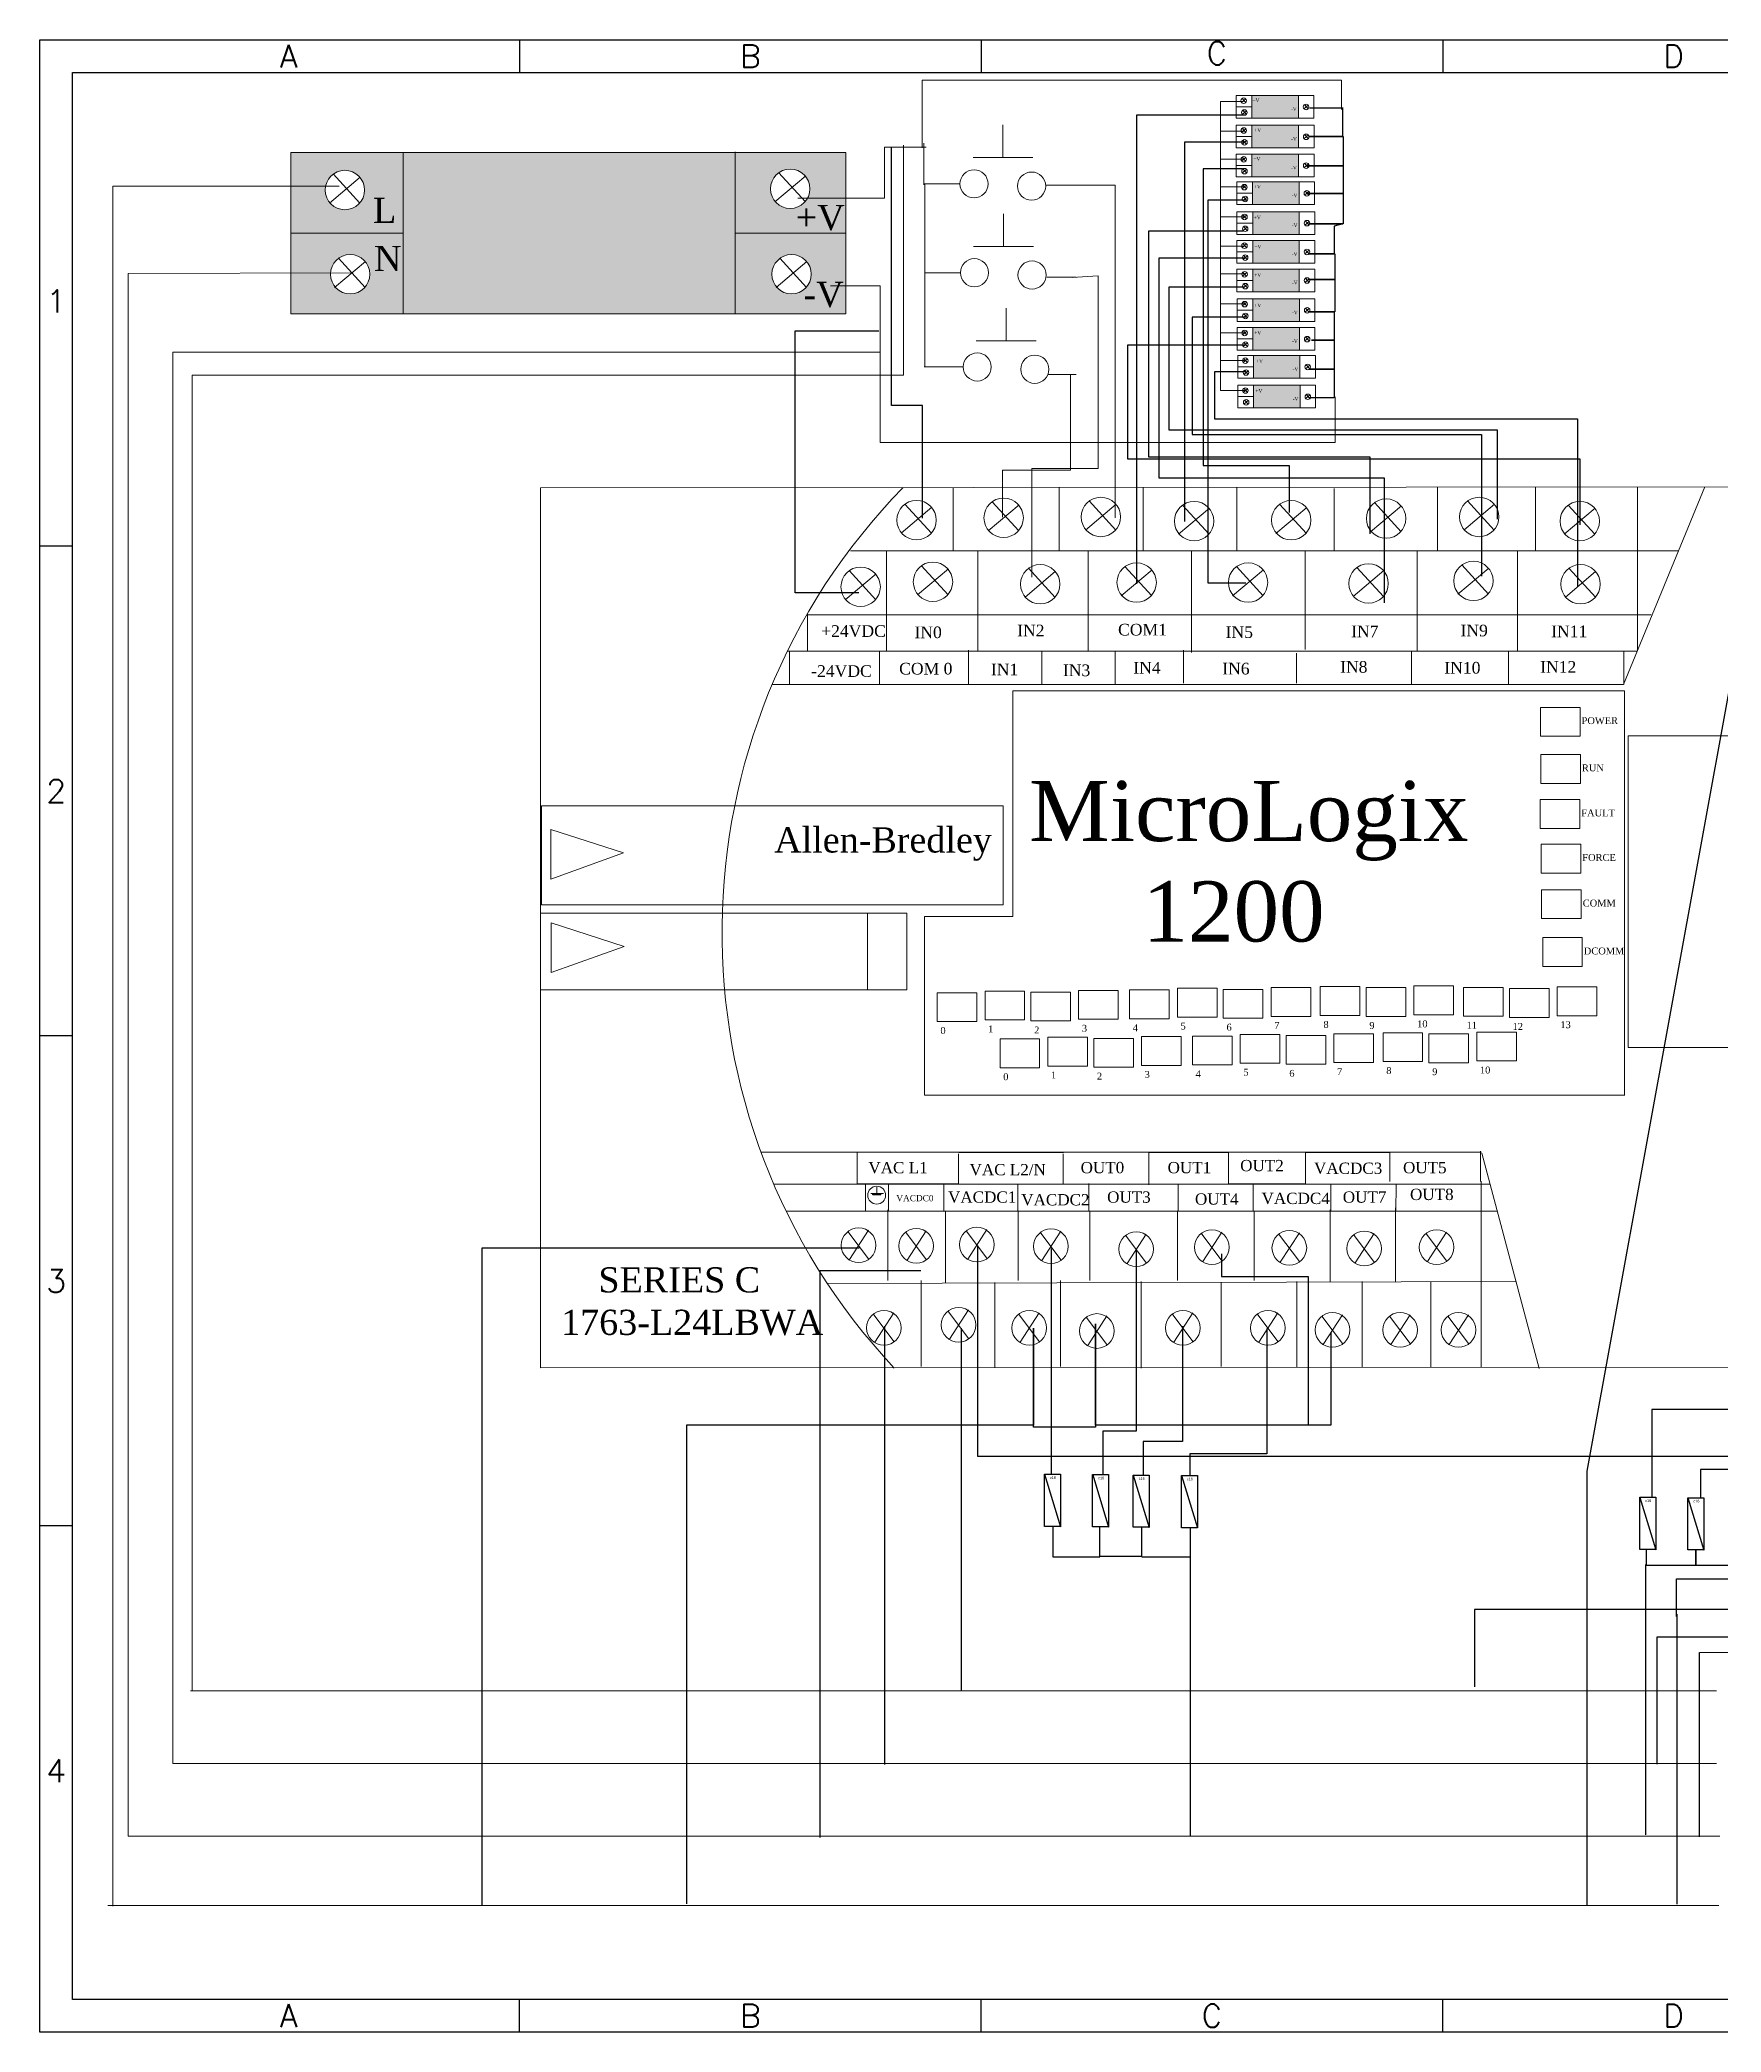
# Model space of a CAD drawing. Header units: millimetres. Extents: x 0 to 63260, y -9015 to 3579.
# Drawn here: x 21900 to 24469, y -9013 to -5970 of the extents above; entities that cross this region are included whole.
import ezdxf

# ---------------------------------------------------------------- set-up
doc = ezdxf.new("R2010")
doc.units = ezdxf.units.MM
doc.header["$LTSCALE"] = 10
doc.styles.add('MtXpl_Times_New_Roma', font='times.ttf')
doc.styles.add('style2', font='verdana.ttf')
pattern_1 = [(0, (0, 0), (0, 6.985), [5.08, -1.905]), (90, (0, 0), (-6.985, 4e-16), [5.08, -1.905])]

msp = doc.modelspace()

# ---------------------------------------------------------------- hatches: boundary and pattern name
at = {"lineweight": 18, "ltscale": 5, "true_color": 0x293189}
h = msp.add_hatch(dxfattribs=at)
h.set_pattern_fill('ANGLE', color=177, scale=0.14021)
h.set_pattern_definition([(0, (20602.9981, -5194.0208), (0, 0.97936878), [0.7122682, -0.26710058]), (90, (20602.9981, -5194.0208), (-0.97936878, 6e-17), [0.7122682, -0.26710058])])
h.paths.add_polyline_path([(23751.4, -6055.2), (23751.4, -6089.8), (23822.5, -6089.8), (23822.5, -6055.2)])
h = msp.add_hatch(dxfattribs=at)
h.set_pattern_fill('ANGLE', color=177, scale=0.14021)
h.set_pattern_definition([(0, (20603.2092, -5239.5867), (0, 0.97936878), [0.7122682, -0.26710058]), (90, (20603.2092, -5239.5867), (-0.97936878, 6e-17), [0.7122682, -0.26710058])])
h.paths.add_polyline_path([(23751.6, -6100.8), (23751.6, -6135.4), (23822.7, -6135.4), (23822.7, -6100.8)])
at = {"lineweight": 18, "ltscale": 5, "true_color": 0xf1eb1f}
h = msp.add_hatch(dxfattribs=at)
h.set_pattern_fill('ANGLE', color=2)
h.set_pattern_definition(pattern_1)
h.paths.add_polyline_path([(22454.7, -6142.2), (22282.9, -6142.2), (22282.9, -6265.6), (22454.7, -6265.6)])
h.paths.add_polyline_path([(22335.5, -6199.7, -1), (22395.7, -6199.7, -1)], flags=16)
h.paths.add_polyline_path([(22454.7, -6265.6), (22282.9, -6265.6), (22282.9, -6388.9), (22454.7, -6388.9)])
h.paths.add_polyline_path([(22403.8, -6328.4, -1), (22343.5, -6328.4, -1)], flags=16)
h.paths.add_polyline_path([(23131.1, -6142.2), (22962, -6142.2), (22962, -6265.5), (23131.1, -6265.6)])
h.paths.add_polyline_path([(23016, -6197.7, -1), (23076.3, -6197.7, -1)], flags=16)
h.paths.add_polyline_path([(23131.1, -6265.6), (22962, -6265.5), (22962, -6388.9), (23131.1, -6388.9)])
h.paths.add_polyline_path([(23078.3, -6328.4, -1), (23018, -6328.4, -1)], flags=16)
h.paths.add_polyline_path([(22398, -6272), (22452, -6272), (22452, -6189.7), (22398, -6189.7)], flags=9)
h.paths.add_polyline_path([(22399.8, -6345.4), (22460.9, -6345.4), (22460.9, -6263.2), (22399.8, -6263.2)], flags=9)
h.paths.add_polyline_path([(23043.7, -6282.9), (23136.1, -6282.9), (23136.1, -6200.7), (23043.7, -6200.7)], flags=9)
h.paths.add_polyline_path([(23054.4, -6400.3), (23133.7, -6400.3), (23133.7, -6318.1), (23054.4, -6318.1)], flags=9)
at = {"lineweight": 18, "ltscale": 5, "true_color": 0x293189}
h = msp.add_hatch(dxfattribs=at)
h.set_pattern_fill('ANGLE', color=177)
h.set_pattern_definition(pattern_1)
h.paths.add_polyline_path([(22962, -6142.2), (22454.7, -6142.2), (22454.7, -6388.9), (22962, -6388.9)])
h = msp.add_hatch(dxfattribs=at)
h.set_pattern_fill('ANGLE', color=177, scale=0.14021)
h.set_pattern_definition([(0, (20603.2092, -5283.5813), (0, 0.97936878), [0.7122682, -0.26710058]), (90, (20603.2092, -5283.5813), (-0.97936878, 6e-17), [0.7122682, -0.26710058])])
h.paths.add_polyline_path([(23751.6, -6144.8), (23751.6, -6179.4), (23822.7, -6179.4), (23822.7, -6144.8)])
h = msp.add_hatch(dxfattribs=at)
h.set_pattern_fill('ANGLE', color=177, scale=0.14021)
h.set_pattern_definition([(0, (20604.0727, -5326.0044), (0, 0.97936878), [0.7122682, -0.26710058]), (90, (20604.0727, -5326.0044), (-0.97936878, 6e-17), [0.7122682, -0.26710058])])
h.paths.add_polyline_path([(23752.5, -6187.2), (23752.5, -6221.8), (23823.6, -6221.8), (23823.6, -6187.2)])
h = msp.add_hatch(dxfattribs=at)
h.set_pattern_fill('ANGLE', color=177, scale=0.14021)
h.set_pattern_definition([(0, (20604.28375, -5371.5703), (0, 0.97936878), [0.7122682, -0.26710058]), (90, (20604.28375, -5371.5703), (-0.97936878, 6e-17), [0.7122682, -0.26710058])])
h.paths.add_polyline_path([(23752.7, -6232.8), (23752.7, -6267.4), (23823.8, -6267.4), (23823.8, -6232.8)])
h = msp.add_hatch(dxfattribs=at)
h.set_pattern_fill('ANGLE', color=177, scale=0.14021)
h.set_pattern_definition([(0, (20604.28375, -5415.5648), (0, 0.97936878), [0.7122682, -0.26710058]), (90, (20604.28375, -5415.5648), (-0.97936878, 6e-17), [0.7122682, -0.26710058])])
h.paths.add_polyline_path([(23752.7, -6276.8), (23752.7, -6311.4), (23823.8, -6311.4), (23823.8, -6276.8)])
h = msp.add_hatch(dxfattribs=at)
h.set_pattern_fill('ANGLE', color=177, scale=0.14021)
h.set_pattern_definition([(0, (20604.4013, -5459.1725), (0, 0.97936878), [0.7122682, -0.26710058]), (90, (20604.4013, -5459.1725), (-0.97936878, 6e-17), [0.7122682, -0.26710058])])
h.paths.add_polyline_path([(23752.8, -6320.4), (23752.8, -6355), (23823.9, -6355), (23823.9, -6320.4)])
h = msp.add_hatch(dxfattribs=at)
h.set_pattern_fill('ANGLE', color=177, scale=0.14021)
h.set_pattern_definition([(0, (20604.6124, -5504.7384), (0, 0.97936878), [0.7122682, -0.26710058]), (90, (20604.6124, -5504.7384), (-0.97936878, 6e-17), [0.7122682, -0.26710058])])
h.paths.add_polyline_path([(23753, -6365.9), (23753, -6400.5), (23824.1, -6400.5), (23824.1, -6365.9)])
h = msp.add_hatch(dxfattribs=at)
h.set_pattern_fill('ANGLE', color=177, scale=0.14021)
h.set_pattern_definition([(0, (20604.6124, -5548.7329), (0, 0.97936878), [0.7122682, -0.26710058]), (90, (20604.6124, -5548.7329), (-0.97936878, 6e-17), [0.7122682, -0.26710058])])
h.paths.add_polyline_path([(23753, -6409.9), (23753, -6444.5), (23824.1, -6444.5), (23824.1, -6409.9)])
h = msp.add_hatch(dxfattribs=at)
h.set_pattern_fill('ANGLE', color=177, scale=0.14021)
h.set_pattern_definition([(0, (20605.4759, -5591.156), (0, 0.97936878), [0.7122682, -0.26710058]), (90, (20605.4759, -5591.156), (-0.97936878, 6e-17), [0.7122682, -0.26710058])])
h.paths.add_polyline_path([(23753.9, -6452.4), (23753.9, -6486.9), (23825, -6486.9), (23825, -6452.4)])
h = msp.add_hatch(dxfattribs=at)
h.set_pattern_fill('ANGLE', color=177, scale=0.14021)
h.set_pattern_definition([(0, (20605.68695, -5636.722), (0, 0.97936878), [0.7122682, -0.26710058]), (90, (20605.68695, -5636.722), (-0.97936878, 6e-17), [0.7122682, -0.26710058])])
h.paths.add_polyline_path([(23754.1, -6497.9), (23754.1, -6532.5), (23825.2, -6532.5), (23825.2, -6497.9)])

# ---------------------------------------------------------------- linework, layer by layer
at = {"color": 6}
for p, q in [((22632.4, -5970.3), (22632.4, -6020.3)), ((23337.7, -5970.3), (23337.7, -6020.3)), ((24043.1, -5970.3), (24043.1, -6020.3)), ((21949.5, -6743.6), (21899.5, -6743.6)), ((21949.5, -7491.8), (21899.5, -7491.8)), ((21949.5, -8240.1), (21899.5, -8240.1)), ((22632.4, -9013.3), (22632.4, -8963.3)), ((23337.7, -9013.3), (23337.7, -8963.3)), ((24043.1, -9013.3), (24043.1, -8963.3))]:
    msp.add_line(p, q, dxfattribs=at)
at = {"color": 2, "lineweight": 20, "ltscale": 5, "true_color": 0xf1eb1f}
for p, q in [((23888.2, -6032.1), (23247.9, -6032.1)), ((23247.9, -6032.1), (23247.9, -6135.5)), ((23888.2, -6076.9), (23888.2, -6032.1)), ((23738.6, -6064.4), (23703.7, -6064.4)), ((23703.7, -6064.4), (23703.7, -6505.7)), ((23739.4, -6109.6), (23703.7, -6109.6)), ((23190.3, -6212.2), (23190.3, -6134.1)), ((23219.3, -6482.4), (23219.3, -6131.4)), ((23739.8, -6152.8), (23703.7, -6152.8)), ((22011.3, -8820.8), (22011.3, -6193.9)), ((22011.3, -6193.9), (22357, -6193.9)), ((23475.2, -6192.2), (23542.5, -6192.2)), ((23542.5, -6192.2), (23542.5, -6700.3)), ((23739.8, -6194.9), (23703.7, -6194.9)), ((23057.9, -6212.2), (23190.3, -6212.2)), ((23741.5, -6240.6), (23703.2, -6240.6)), ((23740.5, -6285.3), (23703.3, -6285.3)), ((22034.6, -6327), (22376.3, -6326.1)), ((22034.6, -8714.2), (22034.6, -6327)), ((23740.5, -6327.9), (23703.3, -6327.9)), ((23183.5, -6346), (23107.6, -6346)), ((23183.5, -6585.2), (23183.5, -6346)), ((23477, -6333.5), (23516.6, -6331)), ((23516.6, -6331), (23516.6, -6625.2)), ((23740.5, -6373.5), (23703.7, -6373.5)), ((23740.5, -6417.8), (23703.3, -6417.8)), ((22103, -8603), (22103, -6447.3)), ((22103, -6447.3), (23183.8, -6447.3)), ((23741.3, -6460.3), (23703.3, -6460.3)), ((22132.1, -8491.5), (22132.1, -6482.4)), ((22132.1, -6482.4), (23219.3, -6482.4)), ((23474.5, -6481.8), (23474.5, -6627.7)), ((23741.3, -6505.7), (23703.7, -6505.7)), ((23878.5, -6515.6), (23878.5, -6585.2)), ((23878.5, -6585.2), (23183.5, -6585.2)), ((23474.5, -6627.7), (23370.6, -6627.7)), ((23370.6, -6627.7), (23370.6, -6699.4)), ((23516.6, -6625.2), (23415.2, -6625.2)), ((23415.2, -6625.2), (23415.2, -6790.9)), ((24461.5, -8491.9), (22129.9, -8491.9)), ((24461.5, -8603), (22103, -8603)), ((24466.3, -8714.2), (22034.6, -8714.2)), ((24465.1, -8819.9), (22003.5, -8819.9))]:
    msp.add_line(p, q, dxfattribs=at)
at = {"color": 40, "lineweight": 18, "ltscale": 5, "true_color": 0xf8d731}
for p, q in [((23751.4, -6055.2), (23751.4, -6089.8)), ((23822.5, -6055.1), (23822.5, -6089.9)), ((23727.3, -6072.5), (23751.4, -6072.5)), ((23735.6, -6066.1), (23742.2, -6060.5)), ((23736.4, -6059.8), (23742.1, -6066.1)), ((23736.7, -6084.1), (23743.3, -6078.6)), ((23737.5, -6077.9), (23743.2, -6084.1)), ((23831, -6075.6), (23837.6, -6070)), ((23831.8, -6069.3), (23837.5, -6075.6)), ((23371.2, -6150.2), (23371.2, -6100.3)), ((23735.8, -6111.7), (23742.4, -6106.1)), ((23736.6, -6105.4), (23742.3, -6111.7)), ((23751.6, -6100.8), (23751.6, -6135.4)), ((23822.7, -6100.7), (23822.7, -6135.4)), ((23831.2, -6121.2), (23837.8, -6115.6)), ((23832, -6114.9), (23837.7, -6121.2)), ((22454.7, -6142.2), (22454.7, -6388.9)), ((22962, -6141.6), (22962, -6389.4)), ((23253.6, -6134.1), (23189.9, -6134.1)), ((23250.1, -6191.8), (23250.1, -6128)), ((23727.5, -6118.1), (23751.6, -6118.1)), ((23736.9, -6129.7), (23743.5, -6124.1)), ((23737.7, -6123.4), (23743.5, -6129.7)), ((23751.6, -6144.8), (23751.6, -6179.4)), ((23822.7, -6144.7), (23822.7, -6179.4)), ((22347.8, -6175), (22388.6, -6219.8)), ((23028.3, -6173), (23069.2, -6217.8)), ((23325.5, -6150.2), (23417, -6150.2)), ((23727.5, -6162.1), (23751.6, -6162.1)), ((23735.8, -6155.7), (23742.4, -6150.1)), ((23736.6, -6149.4), (23742.3, -6155.7)), ((23736.9, -6173.7), (23743.5, -6168.1)), ((23737.7, -6167.4), (23743.5, -6173.7)), ((23831.2, -6165.2), (23837.8, -6159.6)), ((23832, -6158.9), (23837.7, -6165.2)), ((22341.9, -6219.8), (22389.1, -6180)), ((23022.4, -6217.8), (23069.7, -6177.9)), ((23305.4, -6190.3), (23250.9, -6190.3)), ((23251.9, -6189.5), (23251.9, -6470.1)), ((23728.4, -6204.5), (23752.5, -6204.5)), ((23736.6, -6198.1), (23743.3, -6192.5)), ((23737.5, -6191.8), (23743.2, -6198.1)), ((23752.5, -6187.2), (23752.5, -6221.8)), ((23823.6, -6187.1), (23823.6, -6221.9)), ((23832, -6207.6), (23838.7, -6202)), ((23832.9, -6201.3), (23838.6, -6207.6)), ((23372, -6285.9), (23372, -6236)), ((23736.8, -6243.6), (23743.5, -6238.1)), ((23737.7, -6237.4), (23743.4, -6243.6)), ((23737.8, -6216.1), (23744.4, -6210.5)), ((23738.6, -6209.9), (23744.3, -6216.1)), ((23752.7, -6232.8), (23752.7, -6267.4)), ((23823.8, -6232.7), (23823.8, -6267.4)), ((22282.9, -6265.6), (22454.7, -6265.6)), ((22962, -6265.5), (23131.1, -6265.6)), ((23728.6, -6250.1), (23752.7, -6250.1)), ((23738, -6261.7), (23744.6, -6256.1)), ((23738.8, -6255.4), (23744.5, -6261.7)), ((23832.2, -6253.2), (23838.9, -6247.6)), ((23833.1, -6246.9), (23838.8, -6253.2)), ((23326.2, -6285.9), (23417.7, -6285.9)), ((23728.6, -6294.1), (23752.7, -6294.1)), ((23736.8, -6287.6), (23743.5, -6282.1)), ((23737.7, -6281.4), (23743.4, -6287.6)), ((23752.7, -6276.8), (23752.7, -6311.4)), ((23823.8, -6276.7), (23823.8, -6311.4)), ((23832.2, -6297.2), (23838.9, -6291.6)), ((23833.1, -6290.9), (23838.8, -6297.2)), ((22349.9, -6348.5), (22397.2, -6308.7)), ((22355.8, -6303.8), (22396.7, -6348.5)), ((23024.4, -6348.5), (23071.7, -6308.7)), ((23030.3, -6303.8), (23071.2, -6348.5)), ((23306.1, -6326), (23252.1, -6326)), ((23737, -6331.2), (23743.6, -6325.7)), ((23737.8, -6325), (23743.5, -6331.2)), ((23738, -6305.7), (23744.6, -6300.1)), ((23738.8, -6299.4), (23744.5, -6305.7)), ((23752.8, -6320.4), (23752.8, -6355)), ((23823.9, -6320.3), (23823.9, -6355)), ((23728.7, -6337.7), (23752.8, -6337.7)), ((23738.1, -6349.3), (23744.7, -6343.7)), ((23738.9, -6343), (23744.6, -6349.3)), ((23832.4, -6340.8), (23839, -6335.2)), ((23833.2, -6334.5), (23838.9, -6340.8)), ((23376.1, -6429.9), (23376.1, -6380)), ((23728.9, -6383.2), (23753, -6383.2)), ((23737.2, -6376.8), (23743.8, -6371.2)), ((23738, -6370.5), (23743.7, -6376.8)), ((23738.3, -6394.9), (23744.9, -6389.3)), ((23739.1, -6388.6), (23744.9, -6394.9)), ((23753, -6365.9), (23753, -6400.5)), ((23824.1, -6365.9), (23824.1, -6400.6)), ((23832.6, -6386.3), (23839.2, -6380.7)), ((23833.4, -6380.1), (23839.1, -6386.3)), ((23737.2, -6420.8), (23743.8, -6415.2)), ((23738, -6414.5), (23743.7, -6420.8)), ((23753, -6409.9), (23753, -6444.5)), ((23824.1, -6409.8), (23824.1, -6444.6)), ((23330.4, -6429.9), (23421.9, -6429.9)), ((23728.9, -6427.2), (23753, -6427.2)), ((23738.3, -6438.9), (23744.9, -6433.3)), ((23739.1, -6432.6), (23744.9, -6438.9)), ((23832.6, -6430.3), (23839.2, -6424.7)), ((23833.4, -6424), (23839.1, -6430.3)), ((23310.3, -6470), (23250.9, -6470)), ((23729.8, -6469.7), (23753.9, -6469.7)), ((23738, -6463.2), (23744.7, -6457.6)), ((23738.9, -6457), (23744.6, -6463.2)), ((23739.2, -6481.3), (23745.8, -6475.7)), ((23740, -6475), (23745.7, -6481.3)), ((23753.9, -6452.4), (23753.9, -6486.9)), ((23825, -6452.3), (23825, -6487)), ((23833.4, -6472.7), (23840.1, -6467.2)), ((23834.3, -6466.5), (23840, -6472.7)), ((23738.2, -6508.8), (23744.9, -6503.2)), ((23739.1, -6502.5), (23744.8, -6508.8)), ((23754.1, -6497.9), (23754.1, -6532.5)), ((23825.2, -6497.8), (23825.2, -6532.6)), ((23730, -6515.2), (23754.1, -6515.2)), ((23739.4, -6526.8), (23746, -6521.3)), ((23740.2, -6520.6), (23745.9, -6526.8)), ((23833.6, -6518.3), (23840.3, -6512.7)), ((23834.5, -6512), (23840.2, -6518.3)), ((23295.2, -6654.1), (23295.2, -6750)), ((23457.1, -6654.1), (23457.1, -6750)), ((23585.5, -6654.1), (23585.5, -6751.2)), ((23877, -6655.4), (23877, -6750)), ((24035.2, -6654.1), (24035.2, -6750)), ((24319.3, -6954.8), (24443.6, -6653.1)), ((24340.8, -6903.7), (24340.8, -6653.7)), ((23215.4, -6724), (23262.6, -6684.2)), ((23221.3, -6679.3), (23262.1, -6724)), ((23348.5, -6720.4), (23395.7, -6680.6)), ((23354.4, -6675.7), (23395.2, -6720.4)), ((23497.1, -6719.2), (23544.3, -6679.3)), ((23503, -6674.4), (23543.8, -6719.2)), ((23639.4, -6725.5), (23686.6, -6685.7)), ((23645.3, -6680.8), (23686.1, -6725.5)), ((23788, -6724.2), (23835.2, -6684.4)), ((23793.9, -6679.5), (23834.7, -6724.2)), ((23932.8, -6721.7), (23980, -6681.9)), ((23938.7, -6677), (23979.5, -6721.7)), ((24075.1, -6719.2), (24122.3, -6679.3)), ((24081, -6674.4), (24121.8, -6719.2)), ((24228.8, -6725.5), (24276, -6685.7)), ((24234.7, -6680.8), (24275.5, -6725.5)), ((23138, -6750.8), (24403.4, -6750.8)), ((23193.1, -6750.7), (23193.1, -6903.5)), ((23332.8, -6751.2), (23332.8, -6904.7)), ((23501.1, -6751.2), (23501.1, -6904)), ((23659.4, -6750.7), (23659.4, -6906.2)), ((23832.9, -6751.2), (23832.9, -6901.6)), ((24003.9, -6751.7), (24003.9, -6904.5)), ((24157.3, -6750.7), (24157.3, -6903.3)), ((23135.9, -6781), (23176.7, -6825.8)), ((23240.5, -6818.1), (23287.7, -6778.3)), ((23246.4, -6773.4), (23287.2, -6818.1)), ((23404.4, -6822), (23451.6, -6782.1)), ((23410.3, -6777.2), (23451.1, -6822)), ((23551.7, -6819.4), (23598.9, -6779.6)), ((23557.6, -6774.7), (23598.4, -6819.4)), ((23721.9, -6819.4), (23769.2, -6779.6)), ((23727.8, -6774.7), (23768.7, -6819.4)), ((23906.1, -6820.7), (23953.3, -6780.9)), ((23912, -6776), (23952.8, -6820.7)), ((24066.2, -6816.9), (24113.4, -6777.1)), ((24072.1, -6772.1), (24112.9, -6816.9)), ((24230, -6822), (24277.2, -6782.1)), ((24235.9, -6777.2), (24276.8, -6822)), ((23130, -6825.8), (23177.2, -6785.9)), ((24361.6, -6848.7), (23071.1, -6848.5)), ((23072.7, -6846.9), (23072.7, -6904.7)), ((24340.3, -6903.8), (23041.6, -6903.8)), ((23045, -6903.5), (23045, -6954)), ((23182.3, -6903.5), (23182.3, -6954)), ((23318.4, -6902.3), (23318.4, -6955.2)), ((23430.4, -6904.7), (23430.4, -6954)), ((23542.4, -6903.5), (23542.4, -6954)), ((23647.2, -6902.3), (23647.2, -6952.8)), ((23819.4, -6907.1), (23819.4, -6952.8)), ((23995.3, -6903.5), (23995.3, -6955.2)), ((24143.4, -6903.5), (24143.4, -6954)), ((24319.6, -6955), (24319.6, -6903.7)), ((24319.3, -6954.8), (23018.9, -6954.8)), ((24320.8, -6964.5), (24320.8, -7582.6)), ((22680.3, -7176.2), (22680.3, -7252.1)), ((22791.6, -7212.1), (22680.3, -7176.2)), ((22680.3, -7252.1), (22791.6, -7212.1)), ((22680.9, -7319), (22680.9, -7394.9)), ((22792.2, -7354.9), (22680.9, -7319)), ((23164, -7304.2), (23164, -7421.4)), ((22680.9, -7394.9), (22792.2, -7354.9)), ((24100.6, -7713.9), (24100.6, -7667.9)), ((23001.7, -7669.4), (24102.4, -7669.4)), ((23148.2, -7669.7), (23148.2, -7717.6)), ((23303, -7717.6), (23303, -7671.6)), ((23303.5, -7669.7), (23463.7, -7669.7)), ((23463.2, -7671.6), (23463.2, -7717.9)), ((23594, -7719.4), (23594, -7669.7)), ((23594, -7669.7), (23715.6, -7669.7)), ((23715.6, -7669.7), (23715.6, -7717.6)), ((23833.5, -7717.6), (23833.5, -7669.7)), ((23833.5, -7669.7), (23962.4, -7669.7)), ((23962.4, -7669.7), (23962.4, -7713.9)), ((24102.8, -7670.7), (24190.4, -7999.8)), ((23021.1, -7717.9), (24099, -7717.9)), ((23148.2, -7717.6), (23303, -7717.6)), ((23161.1, -7717.9), (23161.2, -7759.3)), ((23178.3, -7722.9), (23178.3, -7732.5)), ((23196.3, -7717.3), (23196.3, -7759.6)), ((23281, -7759.3), (23281, -7717.9)), ((23320.4, -7717.9), (23484.9, -7717.9)), ((23393.9, -7717.9), (23394, -7759.6)), ((23463.2, -7717.9), (23593.3, -7717.9)), ((23502.5, -7759.6), (23502.5, -7717.3)), ((23638.9, -7719.3), (23638.9, -7759.6)), ((23715.6, -7717.6), (23833.5, -7717.6)), ((23753.4, -7759.6), (23753.3, -7719.3)), ((23872.2, -7719.3), (23872, -7759.5)), ((23962.9, -7717.9), (24115.3, -7717.9)), ((23971.4, -7760), (23971.9, -7718.9)), ((24101.7, -7713.7), (24101.7, -7998.2)), ((23040.2, -7759.6), (24126.9, -7759.6)), ((23188.6, -7732.5), (23169.4, -7732.5)), ((23171.3, -7733.9), (23185.3, -7733.9)), ((23172.3, -7734.4), (23184.6, -7734.4)), ((23178.3, -7732.5), (23188.6, -7732.5)), ((23195.3, -7757.5), (23195.3, -7865.4)), ((23283.2, -7759.1), (23283.2, -7868.5)), ((23394.3, -7759.1), (23394.3, -7865.4)), ((23638, -7759.1), (23638, -7865.4)), ((23755.2, -7759.1), (23755.2, -7865.4)), ((23870.9, -7757.5), (23870.9, -7866.9)), ((23971.1, -7754.4), (23971.1, -7866.9)), ((23165.9, -7788.4), (23136.6, -7833.4)), ((23253.9, -7789.3), (23224.7, -7834.3)), ((23314.8, -7789.3), (23346.5, -7831.3)), ((23346.5, -7787.5), (23317.3, -7832.5)), ((23459.8, -7789.9), (23430.6, -7834.9)), ((23503.8, -7760.6), (23503.8, -7865.4)), ((23134.2, -7790.2), (23165.9, -7832.2)), ((23222.3, -7791.1), (23253.9, -7833.1)), ((23428.1, -7791.7), (23459.8, -7833.7)), ((23558.4, -7796.1), (23590.1, -7838.1)), ((23590.1, -7794.3), (23560.8, -7839.3)), ((23673.9, -7793.2), (23705.5, -7835.2)), ((23705.5, -7791.4), (23676.3, -7836.4)), ((23792.3, -7794.2), (23824, -7836.1)), ((23824, -7792.3), (23794.7, -7837.4)), ((23906.8, -7795.1), (23938.4, -7837.1)), ((23938.4, -7793.3), (23909.2, -7838.3)), ((24017.4, -7793.2), (24049, -7835.2)), ((24049, -7791.4), (24019.8, -7836.4)), ((24154.9, -7866.7), (23103.2, -7869.8)), ((23246.2, -7865.4), (23246.2, -7996.4)), ((23358.8, -7868.5), (23358.8, -7997.9)), ((23459.1, -7865.4), (23459.1, -7996.4)), ((23582.5, -7866.9), (23582.5, -7999.4)), ((23704.3, -7868.5), (23704.3, -7996.4)), ((23820, -7866.9), (23820, -7997.9)), ((23920.2, -7866.9), (23920.2, -7997.9)), ((24025.1, -7866.9), (24025.1, -7997.9)), ((23287, -7911.8), (23318.7, -7953.7)), ((23318.7, -7909.9), (23289.4, -7955)), ((23172.9, -7916.4), (23204.5, -7958.3)), ((23204.5, -7914.5), (23175.3, -7959.6)), ((23395, -7916.4), (23426.6, -7958.4)), ((23426.6, -7914.6), (23397.4, -7959.6)), ((23498.3, -7921.1), (23529.9, -7963.1)), ((23529.9, -7919.3), (23500.7, -7964.3)), ((23629.7, -7916.4), (23661.4, -7958.4)), ((23661.4, -7914.6), (23632.1, -7959.6)), ((23759.6, -7916.4), (23791.3, -7958.4)), ((23791.3, -7914.6), (23762, -7959.6)), ((23858.2, -7919.6), (23889.8, -7961.6)), ((23889.8, -7917.7), (23860.6, -7962.8)), ((23961.5, -7919.6), (23993.1, -7961.6)), ((23993.1, -7917.7), (23963.9, -7962.8)), ((24050.7, -7919.6), (24082.3, -7961.6)), ((24082.3, -7917.7), (24053.1, -7962.8))]:
    msp.add_line(p, q, dxfattribs=at)
at = {"color": 240, "lineweight": 25, "ltscale": 5, "true_color": 0xed1f24}
for p, q in [((23740.5, -6085.3), (23575, -6085.3)), ((23575, -6085.3), (23575, -6801.3)), ((23200.9, -6528.9), (23200.9, -6134.5)), ((23738.8, -6126.4), (23648.3, -6126.4)), ((23648.3, -6126.4), (23648.3, -6706)), ((23737.1, -6167.3), (23677.3, -6167.3)), ((23677.3, -6167.3), (23677.3, -6620.7)), ((23742.2, -6215), (23684.2, -6215)), ((23684.2, -6215), (23684.2, -6799.7)), ((23738.8, -6262.7), (23593.7, -6262.7)), ((23593.7, -6262.7), (23593.7, -6607.1)), ((23740.5, -6303.7), (23609.1, -6303.7)), ((23609.1, -6303.7), (23609.1, -6639.5)), ((23740.5, -6348), (23624.4, -6348)), ((23624.4, -6348), (23624.4, -6566.2)), ((23053.6, -6815), (23053.6, -6415)), ((23053.6, -6415), (23181.5, -6415)), ((23743.9, -6394), (23660.3, -6394)), ((23660.3, -6394), (23660.3, -6573)), ((23742.2, -6436.6), (23561.3, -6436.6)), ((23561.3, -6436.6), (23561.3, -6610.5)), ((23742.2, -6477.5), (23694.4, -6477.5)), ((23694.4, -6477.5), (23694.4, -6549.1)), ((23248.2, -6528.9), (23200.9, -6528.9)), ((23248.2, -6701.1), (23248.2, -6528.9)), ((23624.4, -6566.2), (24126.1, -6566.2)), ((23694.4, -6549.1), (24249, -6549.1)), ((24126.1, -6566.2), (24126.1, -6702.6)), ((24249, -6549.1), (24249, -6804.8)), ((23660.3, -6573), (24102.2, -6573)), ((24102.2, -6573), (24102.2, -6789.5)), ((23561.3, -6610.5), (24252.4, -6610.5)), ((23593.7, -6607.1), (23931.6, -6607.1)), ((23677.3, -6620.7), (23808.7, -6620.7)), ((23808.7, -6620.7), (23808.7, -6692.3)), ((23931.6, -6607.1), (23931.6, -6724.7)), ((24252.4, -6610.5), (24252.4, -6711.1)), ((23609.1, -6639.5), (23953.8, -6639.5)), ((23953.8, -6639.5), (23953.8, -6830.4)), ((23150.9, -6815), (23053.6, -6815)), ((23684.2, -6799.7), (23742.2, -6799.7)), ((23445, -7816.4), (23445, -8161.2)), ((23574.7, -7818.9), (23574.7, -8095.6)), ((23645.7, -7935), (23645.7, -8111.3)), ((23774.3, -7938.8), (23774.3, -8130.2)), ((23574.7, -8095.6), (23523.6, -8095.6)), ((23523.6, -8095.6), (23523.6, -8161.8)), ((23645.7, -8111.3), (23585.5, -8111.3)), ((23585.5, -8111.3), (23585.5, -8162.5)), ((23774.3, -8130.2), (23656.7, -8130.2)), ((23656.8, -8130.2), (23656.8, -8163.1)), ((23434.7, -8161.3), (23459, -8241.3)), ((23508.3, -8162), (23532.6, -8242)), ((23570.2, -8162.6), (23594.6, -8242.6)), ((23643.9, -8163.2), (23668.2, -8243.2)), ((24344.2, -8196.5), (24368.5, -8276.5)), ((24417.8, -8197.2), (24442.1, -8277.2)), ((23447.5, -8241.4), (23447.5, -8287.1)), ((23657.5, -8287.1), (23657.5, -8244)), ((23447.5, -8287.1), (23519.2, -8287.1)), ((23519.2, -8286.3), (23583.2, -8286.3)), ((23583.2, -8287.1), (23657.5, -8287.1)), ((23657.4, -8286.6), (23657.4, -8714.2))]:
    msp.add_line(p, q, dxfattribs=at)
at = {"color": 2, "lineweight": 25, "ltscale": 5, "true_color": 0xf1eb1f}
for p, q in [((23839.4, -6074.1), (23891.2, -6074.1)), ((23889.7, -6074.2), (23889.7, -6118)), ((23889.7, -6118), (23838.4, -6118)), ((23838.4, -6118), (23890.9, -6118)), ((23890.9, -6118), (23890.9, -6163)), ((23890.9, -6163), (23835.3, -6163)), ((23835.3, -6163), (23890.9, -6163)), ((23890.9, -6163), (23890.9, -6204.8)), ((23890.9, -6204.8), (23837.1, -6204.8)), ((23837.1, -6204.8), (23890.9, -6204.8)), ((23890.9, -6204.8), (23890.9, -6251.1)), ((23890.9, -6251.1), (23838.4, -6251.1)), ((23838.4, -6251.1), (23890.3, -6251.1)), ((23890.3, -6251.1), (23877.2, -6254.8)), ((23877.2, -6254.8), (23877.2, -6297.3)), ((23877.2, -6297.3), (23839, -6297.3)), ((23839, -6297.3), (23878.4, -6297.3)), ((23878.4, -6297.3), (23878.4, -6336.6)), ((23878.4, -6336.6), (23838.4, -6336.6)), ((23838.4, -6336.6), (23878.4, -6336.6)), ((23878.4, -6336.6), (23878.4, -6385.9)), ((23878.4, -6385.9), (23839, -6385.9)), ((23839, -6385.9), (23877.2, -6385.9)), ((23877.2, -6385.9), (23877.2, -6429.1)), ((23877.2, -6429.1), (23842.8, -6429.1)), ((23842.8, -6429.1), (23877.2, -6429.1)), ((23877.2, -6429.1), (23877.2, -6473.4)), ((23877.2, -6473.4), (23839, -6473.4)), ((23839, -6473.4), (23877.2, -6473.4)), ((23877.2, -6473.4), (23877.2, -6517.2)), ((23877.2, -6517.2), (23839.6, -6517.2))]:
    msp.add_line(p, q, dxfattribs=at)
at = {"color": 2, "lineweight": 18, "ltscale": 5, "true_color": 0xf1eb1f}
for p, q in [((23436.5, -6192.5), (23482, -6192.5)), ((23438.2, -6332.6), (23482.9, -6332.6)), ((23482.9, -6481.7), (23440.9, -6481.7))]:
    msp.add_line(p, q, dxfattribs=at)
at = {"color": 177, "lineweight": 18, "ltscale": 5, "true_color": 0x293189}
msp.add_line((23482, -6332.6), (23438.2, -6332.6), dxfattribs=at)
at = {"color": 52, "lineweight": 30, "ltscale": 5, "true_color": 0xc8c92d}
for p, q in [((24525.3, -6718.7), (24263.2, -8156.7)), ((24263.2, -8156.7), (24263.2, -8820.5)), ((24401.3, -8818), (24401.3, -8374.9))]:
    msp.add_line(p, q, dxfattribs=at)
at = {"color": 240, "lineweight": 30, "ltscale": 5, "true_color": 0xed1f24}
for p, q in [((23151.2, -7816), (22574.8, -7816)), ((22574.8, -7816), (22574.8, -8819.6)), ((23519.2, -8287.1), (23519.2, -8241.4)), ((23583.2, -8286.3), (23583.2, -8242.3))]:
    msp.add_line(p, q, dxfattribs=at)
at = {"color": 40, "lineweight": 30, "ltscale": 5, "true_color": 0xf8d731}
for p, q in [((23332.2, -7811.6), (23332.2, -8133.8)), ((23332.2, -8133.8), (25161.1, -8133.8)), ((24353.9, -8276), (24353.9, -8300)), ((24429.9, -8300), (24429.9, -8276.7)), ((24429.9, -8276.7), (24429.9, -8300)), ((24353.1, -8299.1), (24353.1, -8711.8)), ((24353.9, -8300), (24429.9, -8300)), ((24429.9, -8300), (24491.5, -8300))]:
    msp.add_line(p, q, dxfattribs=at)
at = {"color": 177, "lineweight": 30, "ltscale": 5, "true_color": 0x293189}
for p, q in [((23245.6, -7850.6), (23091.3, -7850.6)), ((23091.3, -7850.6), (23091.3, -8715.8)), ((23705.1, -7824.5), (23705.1, -7859.1)), ((23705.1, -7859.1), (23837.6, -7859.1)), ((23837.6, -7859.1), (23837.6, -8086.1)), ((23189.9, -7935.1), (23189.9, -8604.3)), ((23307.5, -7938), (23307.5, -8492.7)), ((23417.9, -8089.3), (23417.9, -7938)), ((23417.9, -7938), (23417.9, -8086.1)), ((23512.6, -8086.1), (23512.6, -7931.6)), ((23512.6, -7931.6), (23512.6, -8089.3)), ((23872.3, -7944.3), (23872.3, -8086.1)), ((23417.9, -8086.1), (22887.8, -8086.1)), ((22887.8, -8086.1), (22887.8, -8817.4)), ((23512.6, -8089.3), (23417.9, -8089.3)), ((23872.3, -8086.1), (23512.6, -8086.1))]:
    msp.add_line(p, q, dxfattribs=at)
at = {"color": 244, "lineweight": 30, "ltscale": 5, "true_color": 0x991b1e}
for p, q in [((24993.4, -8062.3), (24362.4, -8062.3)), ((24362.4, -8062.3), (24362.4, -8196.3)), ((24898.8, -8153.7), (24436.8, -8153.7)), ((24436.8, -8153.7), (24436.8, -8196.8))]:
    msp.add_line(p, q, dxfattribs=at)
at = {"color": 240, "lineweight": 20, "ltscale": 5, "true_color": 0xed1f24}
for p, q in [((23519.2, -8241.4), (23519.2, -8286.3)), ((23583.2, -8242.3), (23583.2, -8287.1))]:
    msp.add_line(p, q, dxfattribs=at)
at = {"color": 219, "lineweight": 30, "ltscale": 5, "true_color": 0x642165}
for p, q in [((24400.5, -8378.6), (24400.5, -8321.1)), ((24400.5, -8321.1), (25039.1, -8321.1)), ((25159.9, -8410.1), (24370, -8410.1)), ((24370, -8410.1), (24370, -8603.9))]:
    msp.add_line(p, q, dxfattribs=at)
at = {"color": 1, "lineweight": 30, "ltscale": 5}
for p, q in [((24890, -8367.9), (24091.4, -8367.9)), ((24091.4, -8367.9), (24091.4, -8486.1))]:
    msp.add_line(p, q, dxfattribs=at)
at = {"color": 251, "lineweight": 30, "ltscale": 5, "true_color": 0x636466}
for p, q in [((24435.6, -8433.6), (25324.3, -8429.8)), ((24435.6, -8715.2), (24435.6, -8433.6))]:
    msp.add_line(p, q, dxfattribs=at)
at = {"lineweight": 9, "ltscale": 5}
msp.add_line((22102.2, -8591.6), (22102.2, -8591.6), dxfattribs=at)
at = {"color": 240}
for points in [[(21899.5, -5970.3), (26186.6, -5970.3), (26186.6, -9013.3), (21899.5, -9013.3)], [(21949.5, -6020.3), (26136.6, -6020.3), (26136.6, -8963.3), (21949.5, -8963.3)]]:
    msp.add_lwpolyline(points, close=True, dxfattribs=at)
at = {"color": 40, "lineweight": 18, "ltscale": 5, "true_color": 0xf8d731}
for points in [[(23727.3, -6055.2), (23846.2, -6055.2), (23846.2, -6089.8), (23727.3, -6089.8)], [(23727.5, -6100.8), (23846.4, -6100.8), (23846.4, -6135.4), (23727.5, -6135.4)], [(22282.9, -6142.2), (23131.1, -6142.2), (23131.1, -6388.9), (22282.9, -6388.9)], [(23727.5, -6144.8), (23846.4, -6144.8), (23846.4, -6179.4), (23727.5, -6179.4)], [(23728.4, -6187.2), (23847.3, -6187.2), (23847.3, -6221.8), (23728.4, -6221.8)], [(23728.6, -6232.8), (23847.5, -6232.8), (23847.5, -6267.4), (23728.6, -6267.4)], [(23728.6, -6276.8), (23847.5, -6276.8), (23847.5, -6311.4), (23728.6, -6311.4)], [(23728.7, -6320.4), (23847.6, -6320.4), (23847.6, -6355), (23728.7, -6355)], [(23728.9, -6365.9), (23847.8, -6365.9), (23847.8, -6400.5), (23728.9, -6400.5)], [(23728.9, -6409.9), (23847.8, -6409.9), (23847.8, -6444.5), (23728.9, -6444.5)], [(23729.8, -6452.4), (23848.7, -6452.4), (23848.7, -6486.9), (23729.8, -6486.9)], [(23730, -6497.9), (23848.9, -6497.9), (23848.9, -6532.5), (23730, -6532.5)], [(22664.3, -6654.4), (24648.3, -6652.9), (24648.3, -7997.4), (22664.3, -7998.9)], [(24192.4, -6989.9), (24252.9, -6989.9), (24252.9, -7033.9), (24192.4, -7033.9)], [(24326.6, -7033.2), (24647.7, -7033.2), (24647.7, -7509.2), (24326.6, -7509.2)], [(24192.9, -7062), (24253.5, -7062), (24253.5, -7106), (24192.9, -7106)], [(22666.2, -7140.2), (23371.7, -7140.2), (23371.7, -7291.7), (22666.2, -7291.7)], [(24192, -7130.8), (24252.5, -7130.8), (24252.5, -7174.9), (24192, -7174.9)], [(24193.5, -7198.9), (24254.1, -7198.9), (24254.1, -7242.9), (24193.5, -7242.9)], [(24194.2, -7268.5), (24254.7, -7268.5), (24254.7, -7312.6), (24194.2, -7312.6)], [(22664.5, -7304.4), (23224.4, -7304.4), (23224.4, -7421.3), (22664.5, -7421.3)], [(24195.8, -7341.6), (24256.3, -7341.6), (24256.3, -7385.7), (24195.8, -7385.7)], [(23343.7, -7423.2), (23404.2, -7423.2), (23404.2, -7467.2), (23343.7, -7467.2)], [(23413.9, -7424.9), (23474.5, -7424.9), (23474.5, -7468.9), (23413.9, -7468.9)], [(23486.8, -7422.3), (23547.4, -7422.3), (23547.4, -7466.3), (23486.8, -7466.3)], [(23564.7, -7421.5), (23625.2, -7421.5), (23625.2, -7465.5), (23564.7, -7465.5)], [(23637.6, -7418.8), (23698.2, -7418.8), (23698.2, -7462.9), (23637.6, -7462.9)], [(23707.8, -7420.6), (23768.4, -7420.6), (23768.4, -7464.6), (23707.8, -7464.6)], [(23780.8, -7417.9), (23841.3, -7417.9), (23841.3, -7462), (23780.8, -7462)], [(23855.9, -7416.3), (23916.5, -7416.3), (23916.5, -7460.4), (23855.9, -7460.4)], [(23926.1, -7418), (23986.7, -7418), (23986.7, -7462.1), (23926.1, -7462.1)], [(23999.1, -7415.4), (24059.6, -7415.4), (24059.6, -7459.5), (23999.1, -7459.5)], [(24074.7, -7417.6), (24135.3, -7417.6), (24135.3, -7461.7), (24074.7, -7461.7)], [(24144.9, -7419.4), (24205.5, -7419.4), (24205.5, -7463.4), (24144.9, -7463.4)], [(24217.9, -7416.7), (24278.4, -7416.7), (24278.4, -7460.8), (24217.9, -7460.8)], [(23270.7, -7425.8), (23331.3, -7425.8), (23331.3, -7469.9), (23270.7, -7469.9)], [(23366.7, -7496.3), (23427.2, -7496.3), (23427.2, -7540.4), (23366.7, -7540.4)], [(23439.6, -7493.7), (23500.2, -7493.7), (23500.2, -7537.7), (23439.6, -7537.7)], [(23509.9, -7495.4), (23570.4, -7495.4), (23570.4, -7539.4), (23509.9, -7539.4)], [(23582.8, -7492.8), (23643.4, -7492.8), (23643.4, -7536.8), (23582.8, -7536.8)], [(23660.6, -7492), (23721.2, -7492), (23721.2, -7536), (23660.6, -7536)], [(23733.6, -7489.3), (23794.1, -7489.3), (23794.1, -7533.4), (23733.6, -7533.4)], [(23803.8, -7491.1), (23864.4, -7491.1), (23864.4, -7535.1), (23803.8, -7535.1)], [(23876.7, -7488.4), (23937.3, -7488.4), (23937.3, -7532.5), (23876.7, -7532.5)], [(23951.9, -7486.8), (24012.4, -7486.8), (24012.4, -7530.9), (23951.9, -7530.9)], [(24022.1, -7488.5), (24082.7, -7488.5), (24082.7, -7532.6), (24022.1, -7532.6)], [(24095.1, -7485.9), (24155.6, -7485.9), (24155.6, -7530), (24095.1, -7530)]]:
    msp.add_lwpolyline(points, close=True, dxfattribs=at)
for points in [[(23728.7, -6654.1), (23728.7, -6750)], [(24184.7, -6652.9), (24184.7, -6751.2)], [(24320.9, -7582.1), (23251.4, -7582.1), (23251.4, -7309.3), (23386.3, -7309.3), (23386.3, -6964.4), (24320.7, -6964.4)]]:
    msp.add_lwpolyline(points, dxfattribs=at)
at = {"color": 240, "lineweight": 25, "ltscale": 5, "true_color": 0xed1f24}
for points in [[(23434.6, -8161.2), (23459, -8161.2), (23459, -8240.9), (23434.6, -8240.9)], [(23508.2, -8161.8), (23532.6, -8161.8), (23532.6, -8241.6), (23508.2, -8241.6)], [(23570.2, -8162.5), (23594.6, -8162.5), (23594.6, -8242.2), (23570.2, -8242.2)], [(23643.8, -8163.1), (23668.2, -8163.1), (23668.2, -8242.9), (23643.8, -8242.9)], [(24344.1, -8196.4), (24368.5, -8196.4), (24368.5, -8276.1), (24344.1, -8276.1)], [(24417.7, -8197), (24442.2, -8197), (24442.2, -8276.8), (24417.7, -8276.8)]]:
    msp.add_lwpolyline(points, close=True, dxfattribs=at)
at = {"color": 40, "lineweight": 18, "ltscale": 5, "true_color": 0xf8d731}
for centre, radius in [((23738.9, -6063.3), 4.23), ((23740, -6081.3), 4.23), ((23834.3, -6072.8), 4.23), ((23739.1, -6108.8), 4.23), ((23834.5, -6118.4), 4.23), ((23740.2, -6126.9), 4.23), ((22365.6, -6199.7), 30.1), ((23046.1, -6197.7), 30.1), ((23326.9, -6190.3), 21.5), ((23414.9, -6193.7), 21.5), ((23739.1, -6152.8), 4.23), ((23740.2, -6170.9), 4.23), ((23834.5, -6162.4), 4.23), ((23740, -6195.3), 4.23), ((23835.4, -6204.8), 4.23), ((23740.2, -6240.8), 4.23), ((23741.1, -6213.3), 4.23), ((23741.3, -6258.9), 4.23), ((23835.6, -6250.3), 4.23), ((22373.7, -6328.4), 30.1), ((23048.2, -6328.4), 30.1), ((23740.2, -6284.8), 4.23), ((23741.3, -6302.9), 4.23), ((23835.6, -6294.3), 4.23), ((23327.6, -6326), 21.5), ((23415.6, -6329.5), 21.5), ((23740.3, -6328.4), 4.23), ((23741.4, -6346.5), 4.23), ((23835.7, -6337.9), 4.23), ((23740.5, -6374), 4.23), ((23741.6, -6392), 4.23), ((23835.9, -6383.5), 4.23), ((23740.5, -6418), 4.23), ((23331.8, -6470), 21.5), ((23741.6, -6436), 4.23), ((23835.9, -6427.5), 4.23), ((23419.8, -6473.5), 21.5), ((23741.4, -6460.4), 4.23), ((23742.5, -6478.5), 4.23), ((23836.8, -6469.9), 4.23), ((23741.6, -6506), 4.23), ((23837, -6515.5), 4.23), ((23742.7, -6524), 4.23), ((23239.1, -6703.9), 30.1), ((23372.2, -6700.3), 30.1), ((23520.8, -6699.1), 30.1), ((23663.1, -6705.4), 30.1), ((23811.7, -6704.1), 30.1), ((23956.5, -6701.6), 30.1), ((24098.8, -6699.1), 30.1), ((24252.5, -6705.4), 30.1), ((23153.7, -6805.7), 30.1), ((23264.2, -6798), 30.1), ((23428.1, -6801.9), 30.1), ((23575.4, -6799.3), 30.1), ((23745.6, -6799.3), 30.1), ((23929.8, -6800.6), 30.1), ((24089.9, -6796.8), 30.1), ((24253.7, -6801.9), 30.1), ((23178.2, -7735), 13.7), ((23150.6, -7811.5), 26.5), ((23238.7, -7812.4), 26.5), ((23331.2, -7810.5), 26.5), ((23444.5, -7813), 26.5), ((23690.3, -7814.4), 26.5), ((23808.7, -7815.4), 26.5), ((23923.2, -7816.4), 26.5), ((24033.8, -7814.4), 26.5), ((23574.8, -7817.4), 26.5), ((23189.3, -7937.6), 26.5), ((23303.4, -7933), 26.5), ((23411.4, -7937.7), 26.5), ((23646.1, -7937.7), 26.5), ((23776, -7937.7), 26.5), ((23514.7, -7942.4), 26.5), ((23874.6, -7940.8), 26.5), ((23977.9, -7940.8), 26.5), ((24067.1, -7940.8), 26.5)]:
    msp.add_circle(centre, radius, dxfattribs=at)
msp.add_arc((23914.8, -7333.7), 972.9, 135.6682, 223.1402, dxfattribs=at)

# ---------------------------------------------------------------- texts
at = {"color": 2, "char_height": 35, "attachment_point": 5, "style": 'style2'}
for s, insert, width in [('{\\Fromans|c0;A}', (22279.7, -5995.3), 705.35), ('{\\Fromans|c0;B}', (22985.1, -5995.3), 705.35), ('{\\Fromans|c0;C}', (23698, -5990.8), 705.35), ('{\\Fromans|c0;D}', (24395.8, -5995.3), 705.35), ('{\\Fromans|c0;1}', (21924.5, -6369.5), 50), ('{\\Fromans|c0;2}', (21924.5, -7117.7), 50), ('{\\Fromans|c0;3}', (21924.5, -7866), 50), ('{\\Fromans|c0;4}', (21924.5, -8614.2), 50), ('{\\Fromans|c0;A}', (22279.7, -8988.3), 705.35), ('{\\Fromans|c0;B}', (22985.1, -8988.3), 705.35), ('{\\Fromans|c0;C}', (23690.4, -8988.3), 705.35), ('{\\Fromans|c0;D}', (24395.8, -8988.3), 705.35)]:
    msp.add_mtext(s, dxfattribs=dict(at, insert=insert, width=width))
at = {"color": 40, "lineweight": 18, "ltscale": 5, "true_color": 0xf8d731, "attachment_point": 1, "style": 'MtXpl_Times_New_Roma'}
for s, width, gutter_width, heights, insert, char_height in [('+V', 248.511, 27, [0], (23752.4, -6059.9), 5.4), ('-V', 248.511, 27, [0], (23811.3, -6073.2), 5.4), ('+V', 248.511, 27, [0], (23755.1, -6105.4), 5.4), ('-V', 248.511, 27, [0], (23811.5, -6118.8), 5.4), ('+V', 248.511, 27, [0], (23753.9, -6149.4), 5.4), ('-V', 248.511, 27, [0], (23811.5, -6162.8), 5.4), ('+V', 248.511, 27, [0], (23754.7, -6191.9), 5.4), ('-V', 248.511, 27, [0], (23812.3, -6205.2), 5.4), ('L', 1772.418, 192.5, [0], (22408.7, -6211.5), 38.5), ('+V', 1772.418, 192.5, [0], (23054.4, -6222.5), 38.5), ('+V', 248.511, 27, [0], (23754.5, -6239.1), 5.4), ('-V', 248.511, 27, [0], (23812.5, -6250.8), 5.4), ('N', 1772.418, 192.5, [0], (22410.2, -6285), 38.5), ('+V', 248.511, 27, [0], (23755.4, -6283.5), 5.4), ('-V', 248.511, 27, [0], (23812.5, -6294.8), 5.4), ('+V', 248.511, 27, [0], (23755.1, -6326.7), 5.4), ('-V', 1772.418, 192.5, [0], (23066.3, -6339.8), 38.5), ('-V', 248.511, 27, [0], (23812.7, -6338.4), 5.4), ('+V', 248.511, 27, [0], (23755.2, -6373.2), 5.4), ('-V', 248.511, 27, [0], (23812.9, -6383.9), 5.4), ('+V', 248.511, 27, [0], (23755.1, -6415), 5.4), ('-V', 248.511, 27, [0], (23812.9, -6427.9), 5.4), ('+V', 248.511, 27, [0], (23757.8, -6458.2), 5.4), ('-V', 248.511, 27, [0], (23813.7, -6470.4), 5.4), ('+V', 248.511, 27, [0], (23756.9, -6503.8), 5.4), ('-V', 248.511, 27, [0], (23813.9, -6515.9), 5.4), ('+24VDC', 81.777, 89, [0], (23093.4, -6864.4), 17.8), ('IN0', 81.777, 89, [0], (23235.9, -6866.4), 17.8), ('IN2', 81.777, 89, [0], (23392.8, -6863.6), 17.8), ('COM1', 81.777, 89, [18.1], (23547, -6862.3), 17.8), ('IN5', 81.777, 89, [0], (23711.4, -6866.1), 17.8), ('IN7', 81.777, 89, [0], (23903.1, -6864.9), 17.8), ('IN9', 81.777, 89, [0], (24070.2, -6863.6), 17.8), ('IN11', 81.777, 89, [0], (24208.7, -6864.9), 17.8), ('-24VDC', 81.777, 89, [0], (23078.1, -6925.5), 17.8), ('COM 0', 81.777, 89, [0], (23212.5, -6921.9), 17.8), ('IN1', 81.777, 89, [0], (23352.7, -6923.1), 17.8), ('IN3', 81.777, 89, [0], (23462.8, -6924.4), 17.8), ('IN4', 81.777, 89, [0], (23570.3, -6920.5), 17.8), ('IN6', 81.777, 89, [0], (23706.2, -6921.8), 17.8), ('IN8', 81.777, 89, [0], (23886.3, -6919.2), 17.8), ('IN10', 81.777, 89, [0], (24045.5, -6920.5), 17.8), ('IN12', 81.777, 89, [0], (24191.9, -6919.2), 17.8), ('POWER', 110.681, 52.7, [0], (24255.2, -7004.9), 10.54), ('RUN', 110.681, 52.7, [0], (24255.7, -7077), 10.54), ('MicroLogix\\P     1200', 4236.981, 460.2, [0], (23410.8, -7102.1), 92.04), ('FAULT', 110.681, 52.7, [0], (24254.8, -7145.9), 10.54), ('Allen-Bredley', 1772.418, 192.5, [0], (23021.6, -7173.1), 38.503), ('FORCE', 110.681, 52.7, [0], (24256.3, -7213.9), 10.54), ('COMM', 110.681, 52.7, [0], (24257, -7283.6), 10.54), ('DCOMM', 110.681, 52.7, [0], (24258.6, -7356.7), 10.54), ('0', 110.681, 52.7, [0], (23275.6, -7478.3), 10.5), ('1', 110.681, 52.7, [0], (23348.5, -7475.7), 10.5), ('2', 110.681, 52.7, [0], (23418.8, -7477.4), 10.5), ('3', 110.681, 52.7, [0], (23491.7, -7474.8), 10.5), ('4', 110.681, 52.7, [0], (23569.5, -7474), 10.5), ('5', 110.681, 52.7, [0], (23642.5, -7471.4), 10.5), ('6', 110.681, 52.7, [0], (23712.7, -7473.1), 10.5), ('7', 110.681, 52.7, [0], (23785.7, -7470.5), 10.5), ('8', 110.681, 52.7, [0], (23860.8, -7468.9), 10.5), ('9', 110.681, 52.7, [0], (23931, -7470.6), 10.5), ('10', 110.681, 52.7, [0], (24004, -7468), 10.54), ('11', 110.681, 52.7, [0], (24079.6, -7470.2), 10.54), ('12', 110.681, 52.7, [0], (24149.8, -7471.9), 10.54), ('13', 110.681, 52.7, [0], (24222.8, -7469.3), 10.54), ('1', 110.681, 52.7, [0], (23444.5, -7546.2), 10.5), ('3', 110.681, 52.7, [0], (23587.7, -7545.3), 10.5), ('4', 110.681, 52.7, [0], (23665.5, -7544.5), 10.5), ('5', 110.681, 52.7, [0], (23738.5, -7541.9), 10.5), ('6', 110.681, 52.7, [0], (23808.7, -7543.6), 10.5), ('7', 110.681, 52.7, [0], (23881.6, -7541), 10.5), ('8', 110.681, 52.7, [0], (23956.8, -7539.4), 10.5), ('9', 110.681, 52.7, [0], (24027, -7541.1), 10.5), ('10', 110.681, 52.7, [0], (24099.9, -7538.5), 10.54), ('0', 110.681, 52.7, [0], (23371.6, -7548.8), 10.5), ('2', 110.681, 52.7, [0], (23514.7, -7547.9), 10.5), ('VAC L1', 398.283, 86.3, [0], (23165.5, -7684.3), 17.26), ('VAC L2/N', 398.283, 86.3, [0], (23320.1, -7687.3), 17.26), ('OUT0 ', 398.283, 86.3, [0], (23489.8, -7684.2), 17.26), ('OUT1', 398.283, 86.3, [0], (23622.7, -7684.2), 17.26), ('OUT2', 398.283, 86.3, [0], (23733.6, -7681.1), 17.26), ('VACDC3', 398.283, 86.3, [0], (23846.4, -7685.2), 17.26), ('OUT5', 398.283, 86.3, [0], (23982.4, -7684.2), 17.26), ('VACDC1', 398.283, 86.3, [0], (23287.2, -7729.2), 17.26), ('OUT3', 398.283, 86.3, [0], (23530.3, -7729.2), 17.26), ('OUT7', 398.283, 86.3, [0], (23890.4, -7729.2), 17.26), ('OUT8', 398.283, 86.3, [0], (23993.1, -7725.1), 17.26), ('VACDC0', 216.907, 47, [0], (23208.2, -7734.8), 9.4), ('VACDC2', 398.283, 86.3, [0], (23399.1, -7733.3), 17.26), ('OUT4', 398.283, 86.3, [0], (23664.5, -7732.2), 17.26), ('VACDC4', 398.283, 86.3, [0], (23766.3, -7731.2), 17.26), ('SERIES C', 1772.418, 192.5, [0], (22753, -7845), 38.5), ('1763-L24LBWA', 1772.418, 192.5, [0], (22696, -7909.9), 38.503)]:
    msp.add_mtext_dynamic_manual_height_columns(s, width=width, gutter_width=gutter_width, heights=heights, dxfattribs=dict(at, insert=insert, char_height=char_height))
at = {"color": 240, "lineweight": 25, "ltscale": 5, "true_color": 0xed1f24, "char_height": 4.14, "attachment_point": 1}
for insert in [(23442.9, -8164.3), (23516.6, -8165), (23578.5, -8165.6), (23652.1, -8166.3), (24352.5, -8199.5), (24426.1, -8200.2)]:
    msp.add_mtext_dynamic_manual_height_columns('c16', width=14.058, gutter_width=20.7, heights=[0], dxfattribs=dict(at, insert=insert))

doc.saveas('drawing.dxf')
